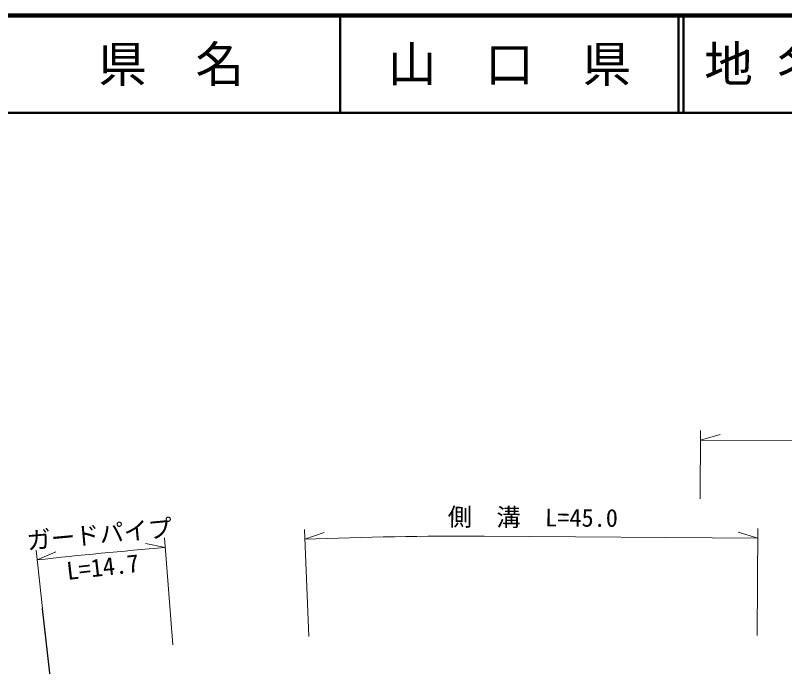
# Model space of a CAD drawing. Units: millimetres, scale not verified. Extents: x 40000 to 680000, y 20000 to 380000.
# Drawn here: x 299626 to 378638, y 313171 to 380000 of the extents above; entities that cross this region are included whole.
import ezdxf
from ezdxf.enums import TextEntityAlignment as Align

# ---------------------------------------------------------------- set-up
doc = ezdxf.new("R2010")
doc.units = ezdxf.units.MM
doc.header["$LTSCALE"] = 1000
for name, color, linetype, lineweight in [('M-BMK-OTRS', 5, 'Continuous', 25), ('M-STR-HTXT', 7, 'Continuous', 13), ('M-TTL', 2, 'Continuous', 140), ('M-TTL-LINE', 7, 'Continuous', 50)]:
    doc.layers.add(name, color=color, linetype=linetype, lineweight=lineweight)
doc.layers.add('M-TTL-TXT', color=7, linetype='Continuous')
doc.styles.add('ＭＳ ゴシック', font='')
doc.styles.get('ＭＳ ゴシック').set_extended_font_data('MS Gothic')

msp = doc.modelspace()

# ---------------------------------------------------------------- linework, layer by layer
at = {"layer": 'M-BMK-OTRS'}
msp.add_line((305793, 289339), (302419, 319148), dxfattribs=at)
at = {"layer": 'M-STR-HTXT'}
for p, q in [((369964, 330399), (370012, 337399)), ((370005, 336399), (372009, 336985)), ((424431, 336029), (370005, 336399)), ((329321, 327234), (329772, 316243)), ((375880, 327359), (375805, 316359)), ((314948, 326375), (315809, 315409)), ((329362, 326235), (331336, 326916)), ((375873, 326359), (347769, 326550)), ((375873, 326359), (373877, 326972)), ((315026, 325378), (312986, 325820)), ((301744, 325110), (302419, 319148)), ((301857, 324117), (303777, 324938))]:
    msp.add_line(p, q, dxfattribs=at)
for start, end in [(89.61037, 92.35038), (94.48777, 96.45676)]:
    msp.add_arc((345151, -58441), 385000, start, end, dxfattribs=at)
at = {"layer": 'M-TTL'}
msp.add_line((680000, 380000), (40000, 380000), dxfattribs=at)
at = {"layer": 'M-TTL-LINE'}
for p, q in [((333000, 380000), (333000, 370000)), ((367750, 380000), (367750, 370000)), ((368250, 380000), (368250, 370000)), ((40000, 370000), (680000, 370000))]:
    msp.add_line(p, q, dxfattribs=at)

# ---------------------------------------------------------------- texts
at = {"layer": 'M-STR-HTXT', "style": 'ＭＳ ゴシック'}
for s, rotation, p in [('側\u3000溝\u3000L=45.0', 359.61, (352766, 327016)), ('ガードパイプ', 5.219, (308391, 325302))]:
    msp.add_text(s, height=1833, rotation=rotation, dxfattribs=at).set_placement(p, align=Align.BOTTOM_CENTER)
msp.add_text('L=14.7', height=1833, rotation=6.528, dxfattribs=at).set_placement((308493, 324307), align=Align.TOP_CENTER)
at = {"layer": 'M-TTL-TXT', "style": 'ＭＳ ゴシック'}
for s, p in [('県\u3000名', (315625, 375000)), ('山\u3000口\u3000県', (350375, 375000))]:
    msp.add_text(s, height=3666, dxfattribs=at).set_placement(p, align=Align.MIDDLE_CENTER)
msp.add_text('地 名', height=3666, dxfattribs=at).set_placement((370380, 375000), align=Align.MIDDLE_LEFT)

doc.saveas('drawing.dxf')
